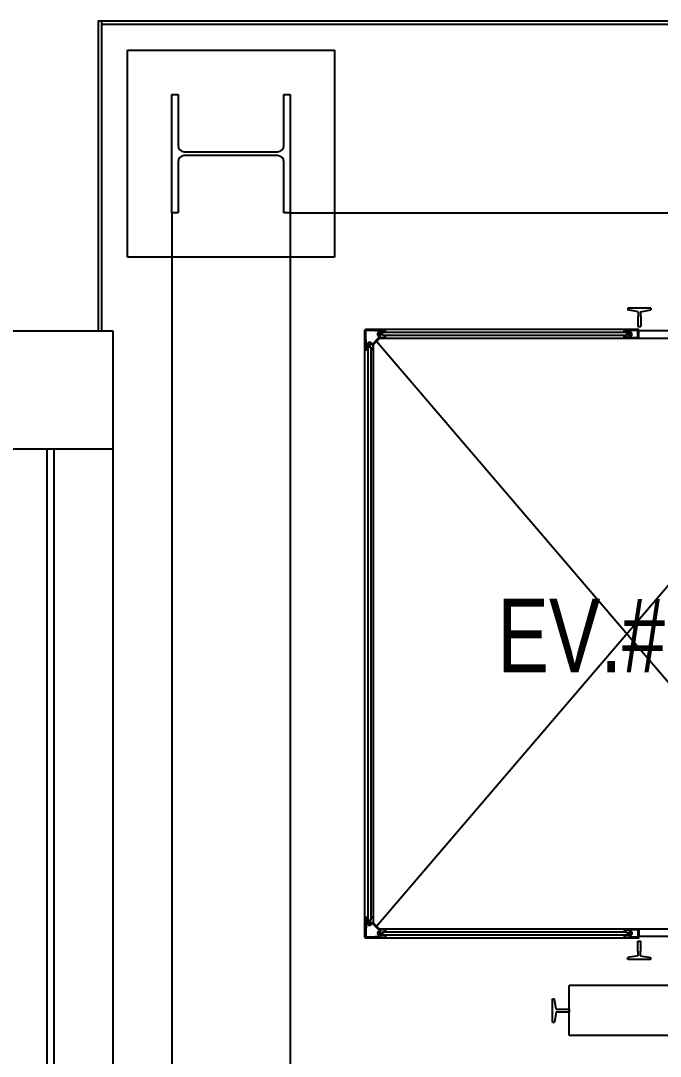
# Model space of a CAD drawing. Header units: millimetres. Extents: x 11414 to 120121, y 3637 to 81420.
# Drawn here: x 49655 to 51820, y 44272 to 47777 of the extents above; entities that cross this region are included whole.
import ezdxf
from ezdxf.enums import TextEntityAlignment as Align

# ---------------------------------------------------------------- set-up
doc = ezdxf.new("R2010")
doc.units = ezdxf.units.MM
doc.header["$LTSCALE"] = 100
doc.layers.get('0').update_dxf_attribs({"color": 251})
for name, color, linetype in [('7', 7, 'Continuous'), ('ARC-7$0$A-ELEV-FIXT', 5, 'Continuous'), ('ARC-7$0$ARCH', 9, 'Continuous')]:
    doc.layers.add(name, color=color, linetype=linetype)
doc.styles.add('ARC-7$0$돋움', font='')
doc.styles.add('ARC-7$0$울릉도l', font='')
doc.styles.add('GHD', font='HYWULM.TTF')
doc.styles.get('ARC-7$0$돋움').set_extended_font_data('DotumChe')
doc.styles.get('ARC-7$0$울릉도l').set_extended_font_data('Dotum')

# ---------------------------------------------------------------- blocks, each defined once
blk = doc.blocks.new('ARC-7')
at = {"layer": 'ARC-7$0$A-ELEV-FIXT', "color": 251}
for p, q in [((632726.8, -450981.5), (632726.8, -450987.5)), ((632804.8, -450981.5), (632726.8, -450981.5)), ((632761.8, -450993.5), (632726.8, -450987.5)), ((632769.8, -450993.5), (632804.8, -450987.5)), ((632804.8, -450981.5), (632804.8, -450987.5)), ((632760.8, -451009.5), (632760.8, -451043.5)), ((632761.8, -451009.5), (632760.8, -451009.5)), ((632761.8, -450993.5), (632761.8, -451009.5)), ((632769.8, -450993.5), (632769.8, -451009.5)), ((632770.8, -451009.5), (632769.8, -451009.5)), ((632770.8, -451009.5), (632770.8, -451043.5)), ((631835.8, -453111), (631835.8, -451056)), ((631837.3, -451121), (631837.3, -451056)), ((632763.8, -451053.5), (631838.3, -451053.5)), ((631903.3, -451055), (631838.3, -451055)), ((631838.9, -451100.9), (631838.9, -451057.6)), ((631883.2, -451056.6), (631839.9, -451056.6)), ((631870.8, -451058.2), (631870.8, -451056.6)), ((631883.2, -451058.2), (631870.8, -451058.2)), ((631879.3, -451056.6), (631879.3, -451055)), ((631904.3, -451063.5), (631904.3, -451056)), ((631905.8, -451063.5), (631905.8, -451056)), ((632713.8, -451063.5), (632713.8, -451056)), ((632715.3, -451063.5), (632715.3, -451056)), ((632763.8, -451055), (632716.3, -451055)), ((632733.8, -451079.4), (632733.8, -451057.6)), ((632735.4, -451079.4), (632735.4, -451057.6)), ((632759.7, -451056.6), (632736.4, -451056.6)), ((632760.7, -451080), (632760.7, -451057.6)), ((632760.8, -451043.5), (632770.8, -451043.5)), ((632762.3, -451081), (632762.3, -451057.6)), ((632763.8, -451055), (632763.8, -451053.5)), ((631840.5, -451088.5), (631838.9, -451088.5)), ((631840.5, -451100.9), (631840.5, -451088.5)), ((631863.3, -451101.6), (631883.9, -451081)), ((631864.4, -451102.7), (631885, -451082.1)), ((631866.1, -451103.2), (631885.5, -451083.7)), ((631875.8, -453073.5), (633577.8, -451083.5)), ((631875.8, -451093.5), (633577.8, -453083.5)), ((631879.4, -451073.3), (631879.4, -451066.4)), ((631880.2, -451065.2), (631882.9, -451065.2)), ((631882.9, -451067.5), (631880.2, -451067.5)), ((631882.9, -451072.2), (631880.2, -451072.2)), ((631880.2, -451074.5), (631882.9, -451074.5)), ((631884.2, -451064.9), (631882.9, -451064.9)), ((631882.9, -451074.9), (631882.9, -451064.9)), ((631884.2, -451069.9), (631882.9, -451068.6)), ((631884.2, -451071.1), (631882.9, -451069.9)), ((631884.2, -451074.9), (631882.9, -451074.9)), ((631884.2, -451080.3), (631884.2, -451059.2)), ((631885.8, -451080.3), (631885.8, -451059.2)), ((631887.4, -451077.9), (631885.8, -451077.9)), ((631903.3, -451082), (631886.2, -451082)), ((632761.3, -451083.5), (631886.2, -451083.5)), ((631887.4, -451077.9), (631887.4, -451064.5)), ((631889.7, -451067.4), (631887.4, -451067.4)), ((631890.5, -451068.2), (631887.4, -451068.2)), ((631890.5, -451071.6), (631887.4, -451071.6)), ((631889.7, -451072.4), (631887.4, -451072.4)), ((631900.8, -451061.9), (631888.4, -451061.9)), ((632731.2, -451063.5), (631888.4, -451063.5)), ((631889.7, -451067.4), (631890.5, -451068.2)), ((631889.7, -451072.4), (631889.7, -451067.4)), ((631890.5, -451071.6), (631889.7, -451072.4)), ((631890.5, -451071.6), (631890.5, -451068.2)), ((631895.8, -451073.5), (631895.8, -451063.5)), ((632723.8, -451073.5), (631895.8, -451073.5)), ((631900.8, -451063.5), (631900.8, -451061.9)), ((631904.3, -451081), (631904.3, -451073.5)), ((631905.8, -451081), (631905.8, -451073.5)), ((632713.8, -451081), (632713.8, -451073.5)), ((632715.3, -451081), (632715.3, -451073.5)), ((632761.3, -451082), (632716.3, -451082)), ((632732.8, -451080.4), (632716.8, -451080.4)), ((632716.8, -451082), (632716.8, -451080.4)), ((632731.2, -451061.9), (632718.8, -451061.9)), ((632718.8, -451063.5), (632718.8, -451061.9)), ((632723.8, -451073.5), (632723.8, -451063.5)), ((632729.9, -451067.4), (632729.1, -451068.2)), ((632729.1, -451071.6), (632729.1, -451068.2)), ((632729.1, -451068.2), (632732.2, -451068.2)), ((632729.1, -451071.6), (632732.2, -451071.6)), ((632729.1, -451071.6), (632729.9, -451072.4)), ((632729.9, -451072.4), (632729.9, -451067.4)), ((632729.9, -451067.4), (632732.2, -451067.4)), ((632729.9, -451072.4), (632732.2, -451072.4)), ((632732.2, -451077.9), (632732.2, -451064.5)), ((632732.2, -451077.9), (632732.2, -451064.5)), ((632732.2, -451077.9), (632733.8, -451077.9)), ((632735.4, -451064.9), (632736.7, -451064.9)), ((632735.4, -451069.9), (632736.7, -451068.6)), ((632735.4, -451071.1), (632736.7, -451069.9)), ((632735.4, -451074.9), (632736.7, -451074.9)), ((632736.7, -451074.9), (632736.7, -451064.9)), ((632739.4, -451065.2), (632736.7, -451065.2)), ((632736.7, -451067.5), (632739.4, -451067.5)), ((632736.7, -451072.2), (632739.4, -451072.2)), ((632739.4, -451074.5), (632736.7, -451074.5)), ((632740.2, -451073.3), (632740.2, -451066.4)), ((632762.3, -451080), (632760.7, -451080)), ((633577.8, -451083.5), (632761.3, -451083.5)), ((632763.8, -451058.5), (632762.3, -451058.5)), ((633717.8, -451058.5), (632763.8, -451058.5)), ((632763.8, -451081), (632763.8, -451058.5)), ((631838.9, -451097), (631837.3, -451097)), ((631845.8, -451122), (631838.3, -451122)), ((631845.8, -451123.5), (631838.3, -451123.5)), ((631862.6, -451101.9), (631841.5, -451101.9)), ((631862.6, -451103.5), (631841.5, -451103.5)), ((631844.2, -451118.5), (631844.2, -451106.1)), ((631845.8, -451118.5), (631844.2, -451118.5)), ((631845.8, -451106.1), (631845.8, -453060.8)), ((631855.8, -451113.5), (631845.8, -451113.5)), ((631860.2, -451105.1), (631846.8, -451105.1)), ((631847.2, -451101.9), (631847.2, -451100.6)), ((631857.2, -451100.6), (631847.2, -451100.6)), ((631847.5, -451097.9), (631847.5, -451100.6)), ((631855.6, -451097.1), (631848.7, -451097.1)), ((631849.7, -451107.4), (631849.7, -451105.1)), ((631849.7, -451107.4), (631850.5, -451108.2)), ((631854.7, -451107.4), (631849.7, -451107.4)), ((631849.9, -451100.6), (631849.9, -451097.9)), ((631850.5, -451108.2), (631850.5, -451105.1)), ((631853.9, -451108.2), (631850.5, -451108.2)), ((631852.2, -451101.9), (631851, -451100.6)), ((631853.4, -451101.9), (631852.2, -451100.6)), ((631853.9, -451108.2), (631853.9, -451105.1)), ((631853.9, -451108.2), (631854.7, -451107.4)), ((631854.5, -451100.6), (631854.5, -451097.9)), ((631854.7, -451107.4), (631854.7, -451105.1)), ((631855.8, -451113.5), (631855.8, -453053.4)), ((631863.3, -451122), (631855.8, -451122)), ((631863.3, -451123.5), (631855.8, -451123.5)), ((631856.8, -451097.9), (631856.8, -451100.6)), ((631857.2, -451101.9), (631857.2, -451100.6)), ((631860.2, -451105.1), (631860.2, -451103.5)), ((631864.3, -451121), (631864.3, -451103.9)), ((631865.8, -453063), (631865.8, -451103.9)), ((631837.3, -453046), (631837.3, -453111)), ((631845.8, -453043.5), (631838.3, -453043.5)), ((631845.8, -453045), (631838.3, -453045)), ((631844.2, -453048.5), (631844.2, -453060.9)), ((631845.8, -453048.5), (631844.2, -453048.5)), ((631855.8, -453053.5), (631845.8, -453053.5)), ((631863.3, -453043.5), (631855.8, -453043.5)), ((631863.3, -453045), (631855.8, -453045)), ((631864.3, -453046), (631864.3, -453063)), ((631838.9, -453070), (631837.3, -453070)), ((631838.9, -453066.1), (631838.9, -453109.4)), ((631840.5, -453078.5), (631838.9, -453078.5)), ((631840.5, -453066.1), (631840.5, -453078.5)), ((631862.6, -453063.5), (631841.5, -453063.5)), ((631862.6, -453065.1), (631841.5, -453065.1)), ((631860.2, -453061.9), (631846.8, -453061.9)), ((631847.2, -453065.1), (631847.2, -453066.4)), ((631857.2, -453066.4), (631847.2, -453066.4)), ((631847.5, -453069.1), (631847.5, -453066.4)), ((631855.6, -453069.9), (631848.7, -453069.9)), ((631849.7, -453059.6), (631850.5, -453058.8)), ((631849.7, -453059.6), (631849.7, -453061.9)), ((631854.7, -453059.6), (631849.7, -453059.6)), ((631849.9, -453066.4), (631849.9, -453069.1)), ((631850.5, -453058.8), (631850.5, -453061.9)), ((631853.9, -453058.8), (631850.5, -453058.8)), ((631852.2, -453065.1), (631851, -453066.4)), ((631853.4, -453065.1), (631852.2, -453066.4)), ((631853.9, -453058.8), (631854.7, -453059.6)), ((631853.9, -453058.8), (631853.9, -453061.9)), ((631854.5, -453066.4), (631854.5, -453069.1)), ((631854.7, -453059.6), (631854.7, -453061.9)), ((631856.8, -453069.1), (631856.8, -453066.4)), ((631857.2, -453065.1), (631857.2, -453066.4)), ((631860.2, -453061.9), (631860.2, -453063.5)), ((631863.3, -453065.3), (631883.9, -453085.9)), ((631864.4, -453064.2), (631885, -453084.8)), ((631866.1, -453063.7), (631885.5, -453083.2)), ((631884.2, -453086.7), (631884.2, -453107.8)), ((631885.8, -453086.7), (631885.8, -453107.8)), ((631887.4, -453089.1), (631885.8, -453089.1)), ((633577.8, -453083.5), (631886.2, -453083.5)), ((632761.3, -453083.5), (631886.2, -453083.5)), ((631903.3, -453085), (631886.2, -453085)), ((631887.4, -453089.1), (631887.4, -453102.5)), ((631904.3, -453086), (631904.3, -453093.5)), ((631905.8, -453086), (631905.8, -453093.5)), ((632713.8, -453086), (632713.8, -453093.5)), ((632715.3, -453086), (632715.3, -453093.5)), ((632761.3, -453085), (632716.3, -453085)), ((632716.8, -453085), (632716.8, -453086.6)), ((632732.8, -453086.6), (632716.8, -453086.6)), ((632732.2, -453089.1), (632733.8, -453089.1)), ((632732.2, -453089.1), (632732.2, -453102.5)), ((632732.2, -453089.1), (632732.2, -453102.5)), ((632733.8, -453087.6), (632733.8, -453109.4)), ((632735.4, -453087.6), (632735.4, -453109.4)), ((632760.7, -453087), (632760.7, -453109.4)), ((632762.3, -453087), (632760.7, -453087)), ((632762.3, -453086), (632762.3, -453109.4)), ((632763.8, -453086), (632763.8, -453108.5)), ((631903.3, -453112), (631838.3, -453112)), ((632763.8, -453113.5), (631838.3, -453113.5)), ((631883.2, -453110.4), (631839.9, -453110.4)), ((631883.2, -453108.8), (631870.8, -453108.8)), ((631870.8, -453108.8), (631870.8, -453110.4)), ((631879.3, -453110.4), (631879.3, -453112)), ((631879.4, -453093.6), (631879.4, -453100.5)), ((631880.2, -453092.4), (631882.9, -453092.4)), ((631882.9, -453094.7), (631880.2, -453094.7)), ((631882.9, -453099.4), (631880.2, -453099.4)), ((631880.2, -453101.7), (631882.9, -453101.7)), ((631884.2, -453092.1), (631882.9, -453092.1)), ((631882.9, -453092.1), (631882.9, -453102.1)), ((631884.2, -453095.8), (631882.9, -453097.1)), ((631884.2, -453097.1), (631882.9, -453098.3)), ((631884.2, -453102.1), (631882.9, -453102.1)), ((631889.7, -453094.6), (631887.4, -453094.6)), ((631890.5, -453095.4), (631887.4, -453095.4)), ((631890.5, -453098.8), (631887.4, -453098.8)), ((631889.7, -453099.6), (631887.4, -453099.6)), ((632731.2, -453103.5), (631888.4, -453103.5)), ((631900.8, -453105.1), (631888.4, -453105.1)), ((631890.5, -453095.4), (631889.7, -453094.6)), ((631889.7, -453094.6), (631889.7, -453099.6)), ((631889.7, -453099.6), (631890.5, -453098.8)), ((631890.5, -453095.4), (631890.5, -453098.8)), ((632723.8, -453093.5), (631895.8, -453093.5)), ((631895.8, -453093.5), (631895.8, -453103.5)), ((631900.8, -453103.5), (631900.8, -453105.1)), ((631904.3, -453103.5), (631904.3, -453111)), ((631905.8, -453103.5), (631905.8, -453111)), ((632713.8, -453103.5), (632713.8, -453111)), ((632715.3, -453103.5), (632715.3, -453111)), ((632763.8, -453112), (632716.3, -453112)), ((632718.8, -453103.5), (632718.8, -453105.1)), ((632731.2, -453105.1), (632718.8, -453105.1)), ((632723.8, -453093.5), (632723.8, -453103.5)), ((632729.1, -453095.4), (632729.9, -453094.6)), ((632729.1, -453095.4), (632732.2, -453095.4)), ((632729.1, -453095.4), (632729.1, -453098.8)), ((632729.9, -453099.6), (632729.1, -453098.8)), ((632729.1, -453098.8), (632732.2, -453098.8)), ((632729.9, -453094.6), (632732.2, -453094.6)), ((632729.9, -453094.6), (632729.9, -453099.6)), ((632729.9, -453099.6), (632732.2, -453099.6)), ((632735.4, -453092.1), (632736.7, -453092.1)), ((632735.4, -453095.8), (632736.7, -453097.1)), ((632735.4, -453097.1), (632736.7, -453098.3)), ((632735.4, -453102.1), (632736.7, -453102.1)), ((632759.7, -453110.4), (632736.4, -453110.4)), ((632736.7, -453092.1), (632736.7, -453102.1)), ((632739.4, -453092.4), (632736.7, -453092.4)), ((632736.7, -453094.7), (632739.4, -453094.7)), ((632736.7, -453099.4), (632739.4, -453099.4)), ((632739.4, -453101.7), (632736.7, -453101.7)), ((632740.2, -453093.6), (632740.2, -453100.5)), ((632760.8, -453123.5), (632770.8, -453123.5)), ((632760.8, -453157.5), (632760.8, -453123.5)), ((632763.8, -453108.5), (632762.3, -453108.5)), ((633717.8, -453108.5), (632763.8, -453108.5)), ((632763.8, -453112), (632763.8, -453113.5)), ((632770.8, -453157.5), (632770.8, -453123.5)), ((632761.8, -453157.5), (632760.8, -453157.5)), ((632761.8, -453173.5), (632761.8, -453157.5)), ((632769.8, -453173.5), (632769.8, -453157.5)), ((632770.8, -453157.5), (632769.8, -453157.5)), ((632761.8, -453173.5), (632726.8, -453179.5)), ((632726.8, -453185.5), (632726.8, -453179.5)), ((632804.8, -453185.5), (632726.8, -453185.5)), ((632769.8, -453173.5), (632804.8, -453179.5)), ((632804.8, -453185.5), (632804.8, -453179.5)), ((633327.8, -453273.5), (632527.8, -453273.5)), ((632527.8, -453443.5), (632527.8, -453273.5)), ((632471.8, -453397.5), (632471.8, -453319.5)), ((632471.8, -453319.5), (632477.8, -453319.5)), ((632471.8, -453397.5), (632471.8, -453319.5)), ((632471.8, -453319.5), (632477.8, -453319.5)), ((632483.8, -453354.5), (632477.8, -453319.5)), ((632483.8, -453354.5), (632477.8, -453319.5)), ((632483.8, -453362.5), (632477.8, -453397.5)), ((632483.8, -453362.5), (632477.8, -453397.5)), ((632483.8, -453354.5), (632499.8, -453354.5)), ((632483.8, -453354.5), (632499.8, -453354.5)), ((632483.8, -453362.5), (632499.8, -453362.5)), ((632483.8, -453362.5), (632499.8, -453362.5)), ((632499.8, -453353.5), (632527.8, -453353.5)), ((632499.8, -453354.5), (632499.8, -453353.5)), ((632499.8, -453353.5), (632527.8, -453353.5)), ((632499.8, -453354.5), (632499.8, -453353.5)), ((632499.8, -453363.5), (632499.8, -453362.5)), ((632499.8, -453363.5), (632499.8, -453362.5)), ((632499.8, -453363.5), (632527.8, -453363.5)), ((632499.8, -453363.5), (632527.8, -453363.5)), ((632527.8, -453353.5), (632527.8, -453363.5)), ((632527.8, -453353.5), (632527.8, -453363.5)), ((632471.8, -453397.5), (632477.8, -453397.5)), ((632471.8, -453397.5), (632477.8, -453397.5)), ((633327.8, -453443.5), (632527.8, -453443.5))]:
    blk.add_line(p, q, dxfattribs=at)
for centre, radius, start, end in [((631838.3, -451056), 2.5, 90, 180), ((631838.3, -451056), 1, 90, 180), ((631839.9, -451057.6), 2.6, 90, 180), ((631839.9, -451057.6), 1, 90, 180), ((631883.2, -451059.2), 2.6, 0, 90), ((631883.2, -451059.2), 1, 0, 90), ((631903.3, -451056), 2.5, 0, 90), ((631903.3, -451056), 1, 0, 90), ((632716.3, -451056), 2.5, 90, 180), ((632716.3, -451056), 1, 90, 180), ((632736.4, -451057.6), 2.6, 90, 180), ((632736.4, -451057.6), 1, 90, 180), ((632759.7, -451057.6), 2.6, 0, 90), ((632759.7, -451057.6), 1, 0, 90), ((631880.6, -451066.4), 1.23, 110.57, 249.43), ((631883.1, -451069.9), 3.73, 141.7868, 218.2132), ((631880.6, -451073.3), 1.23, 110.57, 249.43), ((631883.2, -451080.3), 1, 315, 0), ((631886.2, -451084.5), 2.5, 90, 135), ((631883.2, -451080.3), 2.6, 315, 0), ((631886.2, -451084.5), 1, 90, 135), ((631888.4, -451064.5), 2.6, 90, 180), ((631888.4, -451064.5), 1, 90, 180), ((631903.3, -451081), 2.5, 270, 0), ((631903.3, -451081), 1, 270, 0), ((632716.3, -451081), 2.5, 180, 270), ((632716.3, -451081), 1, 180, 270), ((632731.2, -451064.5), 2.6, 0, 90), ((632731.2, -451064.5), 1, 0, 90), ((632732.8, -451079.4), 1, 270, 0), ((632732.8, -451079.4), 2.6, 270, 0), ((632738.9, -451066.4), 1.23, 290.57, 69.43), ((632736.4, -451069.9), 3.73, 321.7868, 38.2132), ((632738.9, -451073.3), 1.23, 290.57, 69.43), ((632761.3, -451081), 1, 270, 0), ((632761.3, -451081), 2.5, 270, 0), ((631838.3, -451121), 2.5, 180, 270), ((631838.3, -451121), 1, 180, 270), ((631841.5, -451100.9), 2.6, 180, 270), ((631841.5, -451100.9), 1, 180, 270), ((631846.8, -451106.1), 2.6, 90, 180), ((631846.8, -451106.1), 1, 90, 180), ((631848.7, -451098.3), 1.23, 20.57, 159.43), ((631852.2, -451100.8), 3.73, 51.7868, 128.2132), ((631855.6, -451098.3), 1.23, 20.57, 159.43), ((631862.6, -451100.9), 1, 270, 315), ((631862.6, -451100.9), 2.6, 270, 315), ((631863.3, -451121), 2.5, 270, 0), ((631863.3, -451121), 1, 270, 0), ((631866.8, -451103.9), 2.5, 135, 180), ((631866.8, -451103.9), 1, 135, 180), ((631838.3, -453046), 2.5, 90, 180), ((631838.3, -453046), 1, 90, 180), ((631863.3, -453046), 2.5, 0, 90), ((631863.3, -453046), 1, 0, 90), ((631841.5, -453066.1), 2.6, 90, 180), ((631841.5, -453066.1), 1, 90, 180), ((631846.8, -453060.9), 2.6, 180, 270), ((631846.8, -453060.9), 1, 180, 270), ((631848.7, -453068.6), 1.23, 200.57, 339.43), ((631852.2, -453066.1), 3.73, 231.7868, 308.2132), ((631855.6, -453068.6), 1.23, 200.57, 339.43), ((631862.6, -453066.1), 2.6, 45, 90), ((631862.6, -453066.1), 1, 45, 90), ((631866.8, -453063), 2.5, 180, 225), ((631866.8, -453063), 1, 180, 225), ((631883.2, -453086.7), 1, 0, 45), ((631886.2, -453082.5), 2.5, 225, 270), ((631883.2, -453086.7), 2.6, 0, 45), ((631886.2, -453082.5), 1, 225, 270), ((631903.3, -453086), 2.5, 0, 90), ((631903.3, -453086), 1, 0, 90), ((632716.3, -453086), 2.5, 90, 180), ((632716.3, -453086), 1, 90, 180), ((632732.8, -453087.6), 2.6, 0, 90), ((632732.8, -453087.6), 1, 0, 90), ((632761.3, -453086), 2.5, 0, 90), ((632761.3, -453086), 1, 0, 90), ((631838.3, -453111), 2.5, 180, 270), ((631839.9, -453109.4), 2.6, 180, 270), ((631838.3, -453111), 1, 180, 270), ((631839.9, -453109.4), 1, 180, 270), ((631880.6, -453093.6), 1.23, 110.57, 249.43), ((631883.1, -453097.1), 3.73, 141.7868, 218.2132), ((631880.6, -453100.5), 1.23, 110.57, 249.43), ((631883.2, -453107.8), 2.6, 270, 0), ((631883.2, -453107.8), 1, 270, 0), ((631888.4, -453102.5), 2.6, 180, 270), ((631888.4, -453102.5), 1, 180, 270), ((631903.3, -453111), 1, 270, 0), ((631903.3, -453111), 2.5, 270, 0), ((632716.3, -453111), 2.5, 180, 270), ((632716.3, -453111), 1, 180, 270), ((632731.2, -453102.5), 2.6, 270, 0), ((632731.2, -453102.5), 1, 270, 0), ((632736.4, -453109.4), 2.6, 180, 270), ((632736.4, -453109.4), 1, 180, 270), ((632738.9, -453093.6), 1.23, 290.57, 69.43), ((632736.4, -453097.1), 3.73, 321.7868, 38.2132), ((632738.9, -453100.5), 1.23, 290.57, 69.43), ((632759.7, -453109.4), 2.6, 270, 0), ((632759.7, -453109.4), 1, 270, 0)]:
    blk.add_arc(centre, radius, start, end, dxfattribs=at)
at = {"layer": 'ARC-7$0$ARCH', "color": 251}
for p, q in [((630932.8, -450008.5), (634137.8, -450008.5)), ((630932.8, -450008.5), (630932.8, -451058.4)), ((630944.8, -450008.5, 0), (630944.8, -451058.4, 0)), ((630944.8, -450020.5), (634125.8, -450020.5)), ((631032.8, -450108.5), (631732.8, -450108.5)), ((631032.8, -450808.5), (631032.8, -450108.5)), ((631732.8, -450108.5), (631732.8, -450808.5)), ((631182.8, -450258.5), (631203.8, -450258.5)), ((631182.8, -450658.5), (631182.8, -450258.5)), ((631203.8, -450258.5), (631203.8, -450431)), ((631561.8, -450431), (631561.8, -450258.5)), ((631561.8, -450258.5), (631582.8, -450258.5)), ((631582.8, -450258.5), (631582.8, -450658.5)), ((631224.8, -450452), (631540.8, -450452)), ((631203.8, -450486), (631203.8, -450658.5)), ((631540.8, -450465), (631224.8, -450465)), ((631561.8, -450658.5), (631561.8, -450486)), ((631203.8, -450658.5), (631182.8, -450658.5)), ((631182.8, -450658.5), (631182.8, -460108.5)), ((631582.8, -450658.5), (631561.8, -450658.5)), ((631582.8, -450658.5), (633832.8, -450658.5)), ((631582.8, -450658.5), (631582.8, -460108.5)), ((631732.8, -450808.5), (631032.8, -450808.5)), ((630582.8, -451058.5), (630982.8, -451058.5)), ((630982.8, -451058.5), (630982.8, -451458.5)), ((630982.8, -451458.5), (630582.8, -451458.5)), ((630758.8, -451458.5), (630758.8, -463801)), ((630782.8, -451458.5), (630782.8, -463783.2)), ((630982.8, -451458.5), (630982.8, -463634.9))]:
    blk.add_line(p, q, dxfattribs=at)
for centre, start, end in [((631224.8, -450431), 180, 270), ((631540.8, -450431), 270, 360), ((631224.8, -450486), 90, 180), ((631540.8, -450486), 0, 90)]:
    blk.add_arc(centre, 21, start, end, dxfattribs=at)
at = {"color": 251, "style": 'ARC-7$0$돋움'}
for tag, p in [('X2', (601933.6, -417318.4)), ('X3', (611533.6, -417318.4)), ('X4', (621433.6, -417318.4)), ('X6', (641231.6, -417318.4)), ('X7', (651133.6, -417318.5)), ('X8', (661033.6, -417318.4)), ('X9', (667633.6, -417318.4)), ('X10', (676133.6, -417318.5)), ('X11', (683633.6, -417318.5)), ('X5', (631333.6, -417375.7))]:
    blk.add_attdef(tag, text='', height=750, dxfattribs=at).set_placement(p, align=Align.MIDDLE_CENTER)
at = {"layer": 'ARC-7$0$ARCH', "color": 251}
for tag, height, style, p in [('Y11', 450, 'ARC-7$0$울릉도l', (593382.5, -427808.5)), ('Y10', 450, 'ARC-7$0$울릉도l', (593382.5, -435308.5)), ('Y9', 450, 'ARC-7$0$울릉도l', (593382.5, -443808.5)), ('Y8', 450, 'ARC-7$0$울릉도l', (593382.5, -450408.5)), ('Y7', 450, 'ARC-7$0$울릉도l', (593382.5, -460308.5)), ('Y6', 750, 'ARC-7$0$돋움', (593382.5, -470208.5))]:
    blk.add_attdef(tag, text='', height=height, rotation=90, dxfattribs=dict(at, style=style)).set_placement(p, align=Align.MIDDLE_CENTER)

msp = doc.modelspace()

# ---------------------------------------------------------------- block references
at = {"color": 21, "linetype": 'Continuous'}
msp.add_blockref('ARC-7', (-581016.2, 497785.5, 0), dxfattribs=at)

# ---------------------------------------------------------------- texts
at = {"layer": '7', "style": 'GHD', "width": 0.8}
msp.add_text('EV.#1', height=250, dxfattribs=at).set_placement((51624.8, 45696.3, 0), align=Align.MIDDLE_CENTER)

doc.saveas('drawing.dxf')
